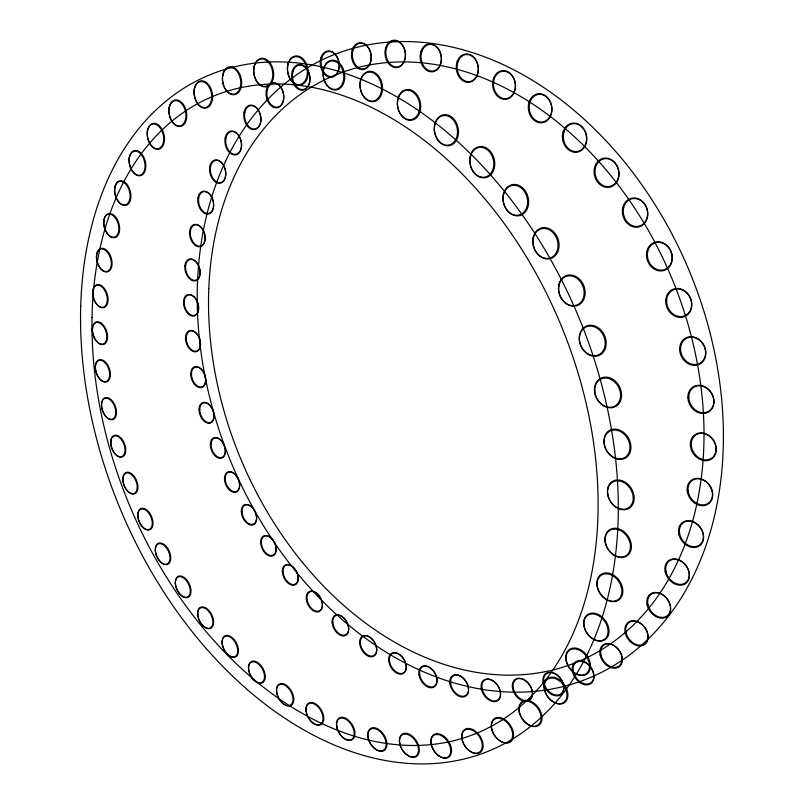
<?xml version="1.0" encoding="UTF-8"?>
<svg xmlns="http://www.w3.org/2000/svg" width="804" height="804" viewBox="0 0 804 804"><rect width="100%" height="100%" fill="white"/><g stroke="black" fill="none" stroke-linecap="round" stroke-linejoin="round"><path stroke-width="1.21" d="M92.028 317.369A344.665 233.783 67.5 0 0 466.4 737.067A344.665 233.783 67.5 0 0 476.903 189.643A344.665 233.783 67.5 0 0 92.028 317.369M208.799 288.566A317.439 233.703 67.5 0 0 570.016 664.797A317.439 233.703 67.5 0 0 590.166 152.177A317.439 233.703 67.5 0 0 208.799 288.566M80.712 306.424A365.74 248.486 67.5 0 0 475.867 755.72A365.74 248.486 67.5 0 0 491.947 176.468A365.74 248.486 67.5 0 0 80.712 306.424M197.623 279.289A336.765 248.275 67.5 0 0 578.84 681.913A336.765 248.275 67.5 0 0 604.628 139.313A336.765 248.275 67.5 0 0 197.623 279.289M566.388 661.179A14.382 10.211 54.6 0 0 586.066 673.752A14.382 10.211 54.6 0 0 580.88 651.039A14.382 10.211 54.6 0 0 566.388 661.179M566.227 660.878A15.055 10.693 54.6 0 0 586.819 674.033A15.055 10.693 54.6 0 0 581.403 650.275A15.055 10.693 54.6 0 0 566.227 660.878M647.119 604.899A14.05 10.583 52.8 0 0 666.998 616.698A14.05 10.583 52.8 0 0 662.144 594.387A14.05 10.583 52.8 0 0 647.119 604.899M647.954 604.708A13.427 10.11 52.8 0 0 666.948 615.964A13.427 10.11 52.8 0 0 662.305 594.648A13.427 10.11 52.8 0 0 647.954 604.708M544.569 689.882A14.12 9.789 54.8 0 0 563.664 702.435A14.12 9.789 54.8 0 0 558.529 680.254A14.12 9.789 54.8 0 0 544.569 689.882M544.429 689.581A14.773 10.251 54.8 0 0 564.408 702.716A14.773 10.251 54.8 0 0 559.041 679.501A14.773 10.251 54.8 0 0 544.429 689.581M625.221 632.778A13.809 10.181 53.1 0 0 644.547 644.577A13.809 10.181 53.1 0 0 639.723 622.758A13.809 10.181 53.1 0 0 625.221 632.778M626.035 632.587A13.186 9.718 53.1 0 0 644.506 643.853A13.186 9.718 53.1 0 0 639.894 622.999A13.186 9.718 53.1 0 0 626.035 632.587M519.474 712.635A13.829 9.377 55.2 0 0 537.956 725.107A13.829 9.377 55.2 0 0 532.871 703.44A13.829 9.377 55.2 0 0 519.474 712.635M519.354 712.314A14.472 9.819 55.2 0 0 538.69 725.369A14.472 9.819 55.2 0 0 533.374 702.706A14.472 9.819 55.2 0 0 519.354 712.314M600.156 655.18A13.537 9.779 53.6 0 0 618.909 666.928A13.537 9.779 53.6 0 0 614.115 645.582A13.537 9.779 53.6 0 0 600.156 655.18M600.96 654.989A12.934 9.336 53.6 0 0 618.869 666.204A12.934 9.336 53.6 0 0 614.286 645.813A12.934 9.336 53.6 0 0 600.96 654.989M491.566 728.143A13.527 8.985 55.8 0 0 508.902 742.122A13.527 8.985 55.8 0 0 505.615 721.258A13.527 8.985 55.8 0 0 491.566 728.143M491.445 727.771A14.15 9.397 55.7 0 0 509.585 742.394A14.15 9.397 55.7 0 0 506.158 720.575A14.15 9.397 55.7 0 0 491.445 727.771M572.609 671.983A13.256 9.387 54.3 0 0 590.759 683.621A13.256 9.387 54.3 0 0 585.995 662.747A13.256 9.387 54.3 0 0 572.609 671.983M573.393 671.792A12.663 8.975 54.2 0 0 590.739 682.908A12.663 8.975 54.2 0 0 586.186 662.968A12.663 8.975 54.2 0 0 573.393 671.792M461.998 738.886A13.216 8.603 56.4 0 0 478.742 752.634A13.216 8.603 56.4 0 0 475.425 732.263A13.216 8.603 56.4 0 0 461.998 738.886M461.898 738.514A13.829 9.005 56.4 0 0 479.425 752.906A13.829 9.005 56.4 0 0 475.968 731.59A13.829 9.005 56.4 0 0 461.898 738.514M543.243 683.199A12.975 9.025 55 0 0 560.79 694.686A12.975 9.025 55 0 0 556.056 674.254A12.975 9.025 55 0 0 543.243 683.199M544.006 683.008A12.392 8.623 55 0 0 560.78 693.983A12.392 8.623 55 0 0 556.257 674.466A12.392 8.623 55 0 0 544.006 683.008M431.165 743.841A12.914 8.261 57.1 0 0 447.346 757.328A12.914 8.261 57.1 0 0 443.999 737.409A12.914 8.261 57.1 0 0 431.165 743.841M431.095 743.469A13.517 8.643 57.1 0 0 448.019 757.579A13.517 8.643 57.1 0 0 444.522 736.745A13.517 8.643 57.1 0 0 431.095 743.469M512.439 687.822A12.693 8.683 55.9 0 0 528.901 700.696A12.693 8.683 55.9 0 0 525.876 680.938A12.693 8.683 55.9 0 0 512.439 687.822M513.203 687.691A12.13 8.291 55.9 0 0 528.931 699.993A12.13 8.291 55.9 0 0 526.037 681.109A12.13 8.291 55.9 0 0 513.203 687.691M399.678 743.268A12.623 7.939 57.9 0 0 415.306 756.463A12.623 7.939 57.9 0 0 411.929 736.956A12.623 7.939 57.9 0 0 399.678 743.268M399.618 742.906A13.206 8.301 57.9 0 0 415.969 756.725A13.206 8.301 57.9 0 0 412.442 736.313A13.206 8.301 57.9 0 0 399.618 742.906M481.244 688.375A12.422 8.362 56.8 0 0 497.173 700.998A12.422 8.362 56.8 0 0 494.098 681.621A12.422 8.362 56.8 0 0 481.244 688.375M481.998 688.244A11.869 7.99 56.8 0 0 497.214 700.304A11.869 7.99 56.8 0 0 494.279 681.792A11.869 7.99 56.8 0 0 481.998 688.244M368.051 737.519A12.341 7.648 58.8 0 0 383.156 750.413A12.341 7.648 58.8 0 0 379.739 731.278A12.341 7.648 58.8 0 0 368.051 737.519M368.011 737.167A12.914 8 58.8 0 0 383.809 750.665A12.914 8 58.8 0 0 380.252 730.645A12.914 8 58.8 0 0 368.011 737.167M449.949 683.973A12.16 8.07 57.8 0 0 465.375 696.334A12.16 8.07 57.8 0 0 462.26 677.31A12.16 8.07 57.8 0 0 449.949 683.973M450.682 683.852A11.618 7.718 57.7 0 0 465.426 695.651A11.618 7.718 57.7 0 0 462.441 677.47A11.618 7.718 57.7 0 0 450.682 683.852M336.765 726.967A12.08 7.387 59.6 0 0 351.378 739.559A12.08 7.387 59.6 0 0 347.931 720.736A12.08 7.387 59.6 0 0 336.765 726.967M336.735 726.635A12.633 7.728 59.6 0 0 352.031 739.811A12.633 7.728 59.6 0 0 348.423 720.123A12.633 7.728 59.6 0 0 336.735 726.635M419.015 674.968A11.909 7.809 58.7 0 0 433.969 687.048A11.909 7.809 58.7 0 0 430.813 668.325A11.909 7.809 58.7 0 0 419.015 674.968M419.738 674.847A11.377 7.467 58.7 0 0 434.029 686.385A11.377 7.467 58.7 0 0 431.014 668.496A11.377 7.467 58.7 0 0 419.738 674.847M306.053 710.967A11.839 7.156 60.5 0 0 319.731 724.615A11.839 7.156 60.5 0 0 317.711 706.515A11.839 7.156 60.5 0 0 306.053 710.967M306.043 710.595A12.382 7.487 60.5 0 0 320.354 724.876A12.382 7.487 60.5 0 0 318.233 705.942A12.382 7.487 60.5 0 0 306.043 710.595M388.724 660.647A11.688 7.588 59.7 0 0 402.703 673.842A11.688 7.588 59.7 0 0 401.015 655.773A11.688 7.588 59.7 0 0 388.724 660.647M389.448 660.576A11.166 7.246 59.7 0 0 402.804 673.169A11.166 7.246 59.7 0 0 401.186 655.913A11.166 7.246 59.7 0 0 389.448 660.576M276.606 692.063A11.628 6.955 61.4 0 0 289.912 705.399A11.628 6.955 61.4 0 0 287.802 687.5A11.628 6.955 61.4 0 0 276.606 692.063M276.606 691.711A12.16 7.276 61.4 0 0 290.525 705.661A12.16 7.276 61.4 0 0 288.324 686.938A12.16 7.276 61.4 0 0 276.606 691.711M359.71 643.522A11.487 7.387 60.8 0 0 373.327 656.426A11.487 7.387 60.8 0 0 371.548 638.557A11.487 7.387 60.8 0 0 359.71 643.522M360.423 643.451A10.975 7.055 60.7 0 0 373.428 655.773A10.975 7.055 60.7 0 0 371.729 638.698A10.975 7.055 60.7 0 0 360.423 643.451M248.577 669.591A11.437 6.784 62.3 0 0 261.541 682.616A11.437 6.784 62.3 0 0 259.35 664.878A11.437 6.784 62.3 0 0 248.577 669.591M248.587 669.25A11.97 7.095 62.3 0 0 262.154 682.877A11.97 7.095 62.3 0 0 259.863 664.325A11.97 7.095 62.3 0 0 248.587 669.25M332.152 622.899A11.306 7.216 61.8 0 0 345.439 635.522A11.306 7.216 61.8 0 0 343.579 617.804A11.306 7.216 61.8 0 0 332.152 622.899M332.856 622.829A10.804 6.894 61.8 0 0 345.549 634.889A10.804 6.894 61.8 0 0 343.77 617.954A10.804 6.894 61.8 0 0 332.856 622.829M222.216 643.954A11.276 6.643 63.3 0 0 234.889 656.677A11.276 6.643 63.3 0 0 232.627 639.049A11.276 6.643 63.3 0 0 222.216 643.954M222.246 643.622A11.799 6.945 63.3 0 0 235.502 656.948A11.799 6.945 63.3 0 0 233.14 638.507A11.799 6.945 63.3 0 0 222.246 643.622M306.314 599.161A11.166 7.075 62.8 0 0 319.319 611.512A11.166 7.075 62.8 0 0 317.379 593.905A11.166 7.075 62.8 0 0 306.314 599.161M307.007 599.091A10.663 6.754 62.8 0 0 319.429 610.889A10.663 6.754 62.8 0 0 317.58 594.066A10.663 6.754 62.8 0 0 307.007 599.091M197.683 614.517A11.155 6.522 64.2 0 0 209.583 628.236A11.155 6.522 64.2 0 0 208.578 611.191A11.155 6.522 64.2 0 0 197.683 614.517M197.714 614.155A11.668 6.834 64.2 0 0 210.166 628.517A11.668 6.834 64.2 0 0 209.12 610.688A11.668 6.834 64.2 0 0 197.714 614.155M282.365 571.644A11.045 6.955 63.8 0 0 294.535 585.031A11.045 6.955 63.8 0 0 293.932 567.966A11.045 6.955 63.8 0 0 282.365 571.644M283.058 571.624A10.552 6.653 63.8 0 0 294.686 584.407A10.552 6.653 63.8 0 0 294.103 568.096A10.552 6.653 63.8 0 0 283.058 571.624M175.352 583.694A11.055 6.442 65.1 0 0 187.071 597.181A11.055 6.442 65.1 0 0 185.975 580.116A11.055 6.442 65.1 0 0 175.352 583.694M175.393 583.362A11.568 6.744 65.1 0 0 187.654 597.462A11.568 6.744 65.1 0 0 186.508 579.614A11.568 6.744 65.1 0 0 175.393 583.362M260.657 542.76A10.954 6.874 64.9 0 0 272.656 555.926A10.954 6.874 64.9 0 0 271.953 538.841A10.954 6.874 64.9 0 0 260.657 542.76M261.35 542.74A10.462 6.573 64.9 0 0 272.807 555.313A10.462 6.573 64.9 0 0 272.134 538.992A10.462 6.573 64.9 0 0 261.35 542.74M155.343 550.851A10.995 6.392 66 0 0 166.9 564.117A10.995 6.392 66 0 0 165.724 546.981A10.995 6.392 66 0 0 155.343 550.851M155.383 550.519A11.497 6.683 66 0 0 167.483 564.408A11.497 6.683 66 0 0 166.257 546.489A11.497 6.683 66 0 0 155.383 550.519M241.321 511.846A10.894 6.824 65.9 0 0 253.17 524.811A10.894 6.824 65.9 0 0 252.376 507.666A10.894 6.824 65.9 0 0 241.321 511.846M242.004 511.816A10.402 6.512 65.9 0 0 253.32 524.208A10.402 6.512 65.9 0 0 252.567 507.826A10.402 6.512 65.9 0 0 242.004 511.816M137.796 516.319A10.954 6.362 67 0 0 149.253 529.394A10.954 6.362 67 0 0 147.996 512.158A10.954 6.362 67 0 0 137.796 516.319M137.856 516.017A11.467 6.653 67 0 0 149.835 529.695A11.467 6.653 67 0 0 148.529 511.666A11.467 6.653 67 0 0 137.856 516.017M224.507 479.234A10.864 6.794 66.9 0 0 236.255 492.028A10.864 6.794 66.9 0 0 235.391 474.772A10.864 6.794 66.9 0 0 224.507 479.234M225.19 479.214A10.372 6.492 66.9 0 0 236.416 491.425A10.372 6.492 66.9 0 0 235.592 474.943A10.372 6.492 66.9 0 0 225.19 479.214M122.841 479.465A10.954 6.362 67.9 0 0 133.655 493.606A10.954 6.362 67.9 0 0 133.605 476.792A10.954 6.362 67.9 0 0 122.841 479.465M122.901 479.124A11.467 6.653 67.9 0 0 134.208 493.927A11.467 6.653 67.9 0 0 134.167 476.34A11.467 6.653 67.9 0 0 122.901 479.124M210.367 444.28A10.864 6.794 68 0 0 221.401 458.159A10.864 6.794 68 0 0 221.814 441.316A10.864 6.794 68 0 0 210.367 444.28M211.05 444.3A10.372 6.492 68 0 0 221.592 457.556A10.372 6.492 68 0 0 221.984 441.466A10.372 6.492 68 0 0 211.05 444.3M110.701 442.642A10.985 6.392 68.8 0 0 121.494 456.682A10.985 6.392 68.8 0 0 121.384 439.637A10.985 6.392 68.8 0 0 110.701 442.642M110.771 442.321A11.497 6.683 68.8 0 0 122.057 457.014A11.497 6.683 68.8 0 0 121.947 439.175A11.497 6.683 68.8 0 0 110.771 442.321M199.07 409.336A10.894 6.814 69 0 0 210.085 423.115A10.894 6.814 69 0 0 210.447 406.05A10.894 6.814 69 0 0 199.07 409.336M199.754 409.357A10.402 6.512 69 0 0 210.286 422.522A10.402 6.512 69 0 0 210.618 406.221A10.402 6.512 69 0 0 199.754 409.357M101.485 405.216A11.055 6.442 69.8 0 0 112.289 419.185A11.055 6.442 69.8 0 0 112.138 401.859A11.055 6.442 69.8 0 0 101.485 405.216M101.555 404.914A11.568 6.744 69.8 0 0 112.861 419.527A11.568 6.744 69.8 0 0 112.701 401.397A11.568 6.744 69.8 0 0 101.555 404.914M190.749 373.749A10.954 6.874 70 0 0 201.784 387.468A10.954 6.874 70 0 0 202.095 370.141A10.954 6.874 70 0 0 190.749 373.749M191.432 373.78A10.462 6.573 70 0 0 201.985 386.875A10.462 6.573 70 0 0 202.276 370.322A10.462 6.573 70 0 0 191.432 373.78M95.324 367.569A11.145 6.522 70.7 0 0 106.178 381.488A11.145 6.522 70.7 0 0 105.987 363.84A11.145 6.522 70.7 0 0 95.324 367.569M95.395 367.267A11.668 6.834 70.7 0 0 106.761 381.84A11.668 6.834 70.7 0 0 106.56 363.368A11.668 6.834 70.7 0 0 95.395 367.267M185.573 336.876A11.035 6.955 71.1 0 0 195.915 351.76A11.035 6.955 71.1 0 0 197.533 334.796A11.035 6.955 71.1 0 0 185.573 336.876M186.267 336.946A10.542 6.653 71.1 0 0 196.146 351.167A10.542 6.653 71.1 0 0 197.694 334.956A10.542 6.653 71.1 0 0 186.267 336.946M92.37 329.007A11.276 6.633 71.6 0 0 102.641 344.162A11.276 6.633 71.6 0 0 103.726 326.826A11.276 6.633 71.6 0 0 92.37 329.007M92.45 328.675A11.799 6.945 71.6 0 0 103.193 344.534A11.799 6.945 71.6 0 0 104.329 326.394A11.799 6.945 71.6 0 0 92.45 328.675M183.563 301.118A11.155 7.065 72.1 0 0 193.985 316.032A11.155 7.065 72.1 0 0 195.613 298.706A11.155 7.065 72.1 0 0 183.563 301.118M184.257 301.198A10.663 6.754 72.1 0 0 194.226 315.439A10.663 6.754 72.1 0 0 195.774 298.887A10.663 6.754 72.1 0 0 184.257 301.198M92.711 292.053A11.437 6.774 72.5 0 0 103.093 307.279A11.437 6.774 72.5 0 0 104.198 289.51A11.437 6.774 72.5 0 0 92.711 292.053M92.782 291.741A11.959 7.095 72.5 0 0 103.656 307.671A11.959 7.095 72.5 0 0 104.811 289.078A11.959 7.095 72.5 0 0 92.782 291.741M184.88 265.883A11.306 7.206 73.1 0 0 195.422 280.857A11.306 7.206 73.1 0 0 197.08 263.129A11.306 7.206 73.1 0 0 184.88 265.883M185.583 265.963A10.804 6.894 73.1 0 0 195.663 280.274A10.804 6.894 73.1 0 0 197.241 263.32A10.804 6.894 73.1 0 0 185.583 265.963M96.46 256.114A11.618 6.945 73.4 0 0 107.002 271.44A11.618 6.945 73.4 0 0 108.148 253.2A11.618 6.945 73.4 0 0 96.46 256.114M96.54 255.813A12.16 7.266 73.5 0 0 107.565 271.842A12.16 7.266 73.5 0 0 108.771 252.757A12.16 7.266 73.5 0 0 96.54 255.813M189.623 231.602A11.487 7.377 74.1 0 0 200.317 246.667A11.487 7.377 74.1 0 0 202.025 228.487A11.487 7.377 74.1 0 0 189.623 231.602M190.337 231.683A10.965 7.055 74.1 0 0 200.558 246.074A10.965 7.055 74.1 0 0 202.186 228.708A10.965 7.055 74.1 0 0 190.337 231.683M103.746 221.663A11.829 7.146 74.4 0 0 114.469 237.12A11.829 7.146 74.4 0 0 115.675 218.376A11.829 7.146 74.4 0 0 103.746 221.663M103.816 221.361A12.382 7.477 74.4 0 0 115.042 237.542A12.382 7.477 74.4 0 0 116.309 217.934A12.382 7.477 74.4 0 0 103.816 221.361M198.005 197.633A11.688 7.578 75.1 0 0 207.965 214.065A11.688 7.578 75.1 0 0 211.14 196.206A11.688 7.578 75.1 0 0 198.005 197.633M198.719 197.764A11.166 7.246 75.1 0 0 208.236 213.462A11.166 7.246 75.1 0 0 211.281 196.397A11.166 7.246 75.1 0 0 198.719 197.764M114.731 188.076A12.07 7.377 75.2 0 0 124.811 204.98A12.07 7.377 75.2 0 0 127.484 186.518A12.07 7.377 75.2 0 0 114.731 188.076M114.811 187.734A12.633 7.718 75.2 0 0 125.354 205.422A12.633 7.718 75.2 0 0 128.168 186.116A12.633 7.718 75.2 0 0 114.811 187.734M209.804 166.619A11.909 7.809 76.1 0 0 219.944 183.262A11.909 7.809 76.1 0 0 223.261 164.89A11.909 7.809 76.1 0 0 209.804 166.619M210.527 166.76A11.377 7.467 76.2 0 0 220.226 182.659A11.377 7.467 76.2 0 0 223.391 165.101A11.377 7.467 76.2 0 0 210.527 166.76M129.243 158.117A12.331 7.638 76.1 0 0 139.544 175.282A12.331 7.638 76.1 0 0 142.388 156.247A12.331 7.638 76.1 0 0 129.243 158.117M129.323 157.785A12.904 7.99 76.1 0 0 140.097 175.744A12.904 7.99 76.1 0 0 143.072 155.835A12.904 7.99 76.1 0 0 129.323 157.785M225.16 138.037A12.15 8.07 77.1 0 0 235.522 154.911A12.15 8.07 77.1 0 0 239.009 136.007A12.15 8.07 77.1 0 0 225.16 138.037M225.894 138.177A11.608 7.708 77.1 0 0 235.793 154.298A11.608 7.708 77.1 0 0 239.13 136.238A11.608 7.708 77.1 0 0 225.894 138.177M147.393 131.283A12.613 7.929 77 0 0 157.946 148.74A12.613 7.929 77 0 0 160.981 129.122A12.613 7.929 77 0 0 147.393 131.283M147.464 130.962A13.196 8.301 77 0 0 158.499 149.222A13.196 8.301 77 0 0 161.684 128.7A13.196 8.301 77 0 0 147.464 130.962M244.044 112.409A12.412 8.352 78.1 0 0 254.637 129.555A12.412 8.352 78.1 0 0 258.335 110.098A12.412 8.352 78.1 0 0 244.044 112.409M244.798 112.56A11.859 7.99 78.1 0 0 254.918 128.931A11.859 7.99 78.1 0 0 258.456 110.349A11.859 7.99 78.1 0 0 244.798 112.56M169.121 108.178A12.914 8.251 77.7 0 0 179.945 125.947A12.914 8.251 77.7 0 0 183.212 105.746A12.914 8.251 77.7 0 0 169.121 108.178M169.182 107.857A13.507 8.633 77.8 0 0 180.498 126.449A13.507 8.633 77.8 0 0 183.925 105.314A13.507 8.633 77.8 0 0 169.182 107.857M266.365 90.329A12.693 8.673 79 0 0 277.229 107.766A12.693 8.673 79 0 0 281.169 87.757A12.693 8.673 79 0 0 266.365 90.329M267.129 90.49A12.12 8.291 79 0 0 277.511 107.133A12.12 8.291 79 0 0 281.269 88.028A12.12 8.291 79 0 0 267.129 90.49M194.297 89.415A13.216 8.603 78.5 0 0 205.412 107.535A13.216 8.603 78.5 0 0 208.95 86.742A13.216 8.603 78.5 0 0 194.297 89.415M194.347 89.093A13.829 9.005 78.5 0 0 205.975 108.058A13.829 9.005 78.5 0 0 209.683 86.299A13.829 9.005 78.5 0 0 194.347 89.093M292.264 71.174A12.975 9.015 79.9 0 0 302.183 90.209A12.975 9.015 79.9 0 0 307.952 70.662A12.975 9.015 79.9 0 0 292.264 71.174M293.028 71.385A12.392 8.613 79.9 0 0 302.505 89.576A12.392 8.613 79.9 0 0 308.022 70.893A12.392 8.613 79.9 0 0 293.028 71.385M222.698 75.626A13.517 8.975 79.1 0 0 234.125 94.108A13.517 8.975 79.1 0 0 237.974 72.752A13.517 8.975 79.1 0 0 222.698 75.626M222.738 75.305A14.15 9.397 79.1 0 0 234.688 94.651A14.15 9.397 79.1 0 0 238.728 72.3A14.15 9.397 79.1 0 0 222.738 75.305M320.917 57.868A13.256 9.377 80.6 0 0 331.077 77.284A13.256 9.377 80.6 0 0 337.208 57.215A13.256 9.377 80.6 0 0 320.917 57.868M321.69 58.089A12.663 8.965 80.6 0 0 331.399 76.631A12.663 8.965 80.6 0 0 337.268 57.456A12.663 8.965 80.6 0 0 321.69 58.089M254.315 66.119A13.819 9.367 79.7 0 0 264.817 86.38A13.819 9.367 79.7 0 0 270.626 65.536A13.819 9.367 79.7 0 0 254.315 66.119M254.345 65.737A14.462 9.809 79.7 0 0 265.33 86.932A14.462 9.809 79.7 0 0 271.42 65.124A14.462 9.809 79.7 0 0 254.345 65.737M352.242 49.798A13.537 9.769 81.3 0 0 362.654 69.606A13.537 9.769 81.3 0 0 369.197 49.054A13.537 9.769 81.3 0 0 352.242 49.798M353.036 50.019A12.924 9.336 81.3 0 0 362.986 68.943A12.924 9.336 81.3 0 0 369.227 49.305A12.924 9.336 81.3 0 0 353.036 50.019M288.133 63.958A14.11 9.789 80.1 0 0 298.907 84.641A14.11 9.789 80.1 0 0 305.158 63.335A14.11 9.789 80.1 0 0 288.133 63.958M288.154 63.566A14.763 10.241 80.1 0 0 299.42 85.214A14.763 10.241 80.1 0 0 305.962 62.923A14.763 10.241 80.1 0 0 288.154 63.566M385.809 47.446A13.799 10.171 81.8 0 0 396.462 67.647A13.799 10.171 81.8 0 0 403.447 46.672A13.799 10.171 81.8 0 0 385.809 47.446M386.613 47.677A13.186 9.718 81.8 0 0 396.794 66.973A13.186 9.718 81.8 0 0 403.457 46.923A13.186 9.718 81.8 0 0 386.613 47.677M323.891 68.33A14.382 10.211 80.3 0 0 334.926 89.455A14.382 10.211 80.3 0 0 341.64 67.757A14.382 10.211 80.3 0 0 323.891 68.33M323.891 67.928A15.045 10.683 80.3 0 0 335.429 90.028A15.045 10.683 80.3 0 0 342.464 67.325A15.045 10.683 80.3 0 0 323.891 67.928M421.035 51.215A14.05 10.573 82.1 0 0 431.949 71.817A14.05 10.573 82.1 0 0 439.376 50.461A14.05 10.573 82.1 0 0 421.035 51.215M421.849 51.446A13.417 10.11 82.1 0 0 432.271 71.124A13.417 10.11 82.1 0 0 439.376 50.722A13.417 10.11 82.1 0 0 421.849 51.446M360.514 80.902A14.623 10.633 80.2 0 0 373.277 101.002A14.623 10.633 80.2 0 0 378.674 77.857A14.623 10.633 80.2 0 0 360.514 80.902M360.483 80.551A15.296 11.125 80.2 0 0 373.83 101.585A15.296 11.125 80.2 0 0 379.478 77.375A15.296 11.125 80.2 0 0 360.483 80.551M457.255 61.375A14.261 10.985 82.2 0 0 468.4 82.36A14.261 10.985 82.2 0 0 476.31 60.722A14.261 10.985 82.2 0 0 457.255 61.375M458.079 61.617A13.628 10.492 82.2 0 0 468.732 81.656A13.628 10.492 82.2 0 0 476.28 60.983A13.628 10.492 82.2 0 0 458.079 61.617M397.94 99.133A14.824 11.035 79.7 0 0 411.025 119.635A14.824 11.035 79.7 0 0 416.844 96.249A14.824 11.035 79.7 0 0 397.94 99.133M397.89 98.761A15.507 11.547 79.7 0 0 411.568 120.208A15.507 11.547 79.7 0 0 417.678 95.756A15.507 11.547 79.7 0 0 397.89 98.761M493.676 78.038A14.452 11.377 81.8 0 0 505.053 99.384A14.452 11.377 81.8 0 0 513.434 77.556A14.452 11.377 81.8 0 0 493.676 78.038M494.51 78.279A13.809 10.874 81.8 0 0 505.384 98.661A13.809 10.874 81.8 0 0 513.384 77.807A13.809 10.874 81.8 0 0 494.51 78.279M434.934 124.268A14.995 11.427 78.8 0 0 448.31 145.142A14.995 11.427 78.8 0 0 454.561 121.635A14.995 11.427 78.8 0 0 434.934 124.268M434.863 123.876A15.688 11.949 78.8 0 0 448.853 145.725A15.688 11.949 78.8 0 0 455.406 121.133A15.688 11.949 78.8 0 0 434.863 123.876M528.982 102.46A14.593 11.748 80.9 0 0 542.238 122.721A14.593 11.748 80.9 0 0 549.142 99.646A14.593 11.748 80.9 0 0 528.982 102.46M529.846 102.641A13.939 11.226 80.9 0 0 542.509 121.987A13.939 11.226 80.9 0 0 549.102 99.947A13.939 11.226 80.9 0 0 529.846 102.641M470.541 155.986A15.115 11.769 77.4 0 0 484.189 177.212A15.115 11.769 77.4 0 0 490.842 153.695A15.115 11.769 77.4 0 0 470.541 155.986M470.451 155.574A15.819 12.311 77.4 0 0 484.722 177.784A15.819 12.311 77.4 0 0 491.696 153.192A15.819 12.311 77.4 0 0 470.451 155.574M563.162 131.675A14.703 12.08 79.3 0 0 576.669 152.247A14.703 12.08 79.3 0 0 583.955 129.163A14.703 12.08 79.3 0 0 563.162 131.675M564.036 131.846A14.05 11.547 79.4 0 0 576.94 151.504A14.05 11.547 79.4 0 0 583.895 129.444A14.05 11.547 79.4 0 0 564.036 131.846M503.425 195.141A15.206 12.05 75.2 0 0 518.881 215.06A15.206 12.05 75.2 0 0 523.806 190.618A15.206 12.05 75.2 0 0 503.425 195.141M503.304 194.769A15.909 12.603 75.2 0 0 519.464 215.623A15.909 12.603 75.2 0 0 524.62 190.045A15.909 12.603 75.2 0 0 503.304 194.769M594.478 167.875A14.773 12.351 77 0 0 609.834 187.131A14.773 12.351 77 0 0 615.351 163.162A14.773 12.351 77 0 0 594.478 167.875M595.362 167.996A14.11 11.809 77 0 0 610.045 186.377A14.11 11.809 77 0 0 615.301 163.473A14.11 11.809 77 0 0 595.362 167.996M533.333 238.034A15.256 12.251 72.5 0 0 549.001 258.265A15.256 12.251 72.5 0 0 554.217 234.024A15.256 12.251 72.5 0 0 533.333 238.034M533.183 237.642A15.959 12.814 72.5 0 0 549.574 258.808A15.959 12.814 72.5 0 0 555.041 233.441A15.959 12.814 72.5 0 0 533.183 237.642M622.788 207.522A14.814 12.552 73.7 0 0 638.346 227.04A14.814 12.552 73.7 0 0 644.125 203.241A14.814 12.552 73.7 0 0 622.788 207.522M623.673 207.633A14.15 12 73.7 0 0 638.547 226.276A14.15 12 73.7 0 0 644.064 203.543A14.15 12 73.7 0 0 623.673 207.633M558.78 286.515A15.276 12.351 69.2 0 0 576.116 305.269A15.276 12.351 69.2 0 0 579.322 280.445A15.276 12.351 69.2 0 0 558.78 286.515M558.609 286.164A15.979 12.934 69.2 0 0 576.739 305.781A15.979 12.934 69.2 0 0 580.106 279.812A15.979 12.934 69.2 0 0 558.609 286.164M646.627 252.476A14.834 12.663 69.7 0 0 663.903 270.506A14.834 12.663 69.7 0 0 667.642 246.155A14.834 12.663 69.7 0 0 646.627 252.476M647.542 252.526A14.17 12.1 69.7 0 0 664.044 269.742A14.17 12.1 69.7 0 0 667.611 246.476A14.17 12.1 69.7 0 0 647.542 252.526M579.423 337.881A15.276 12.361 65.8 0 0 598.216 355.016A15.276 12.361 65.8 0 0 599.292 329.881A15.276 12.361 65.8 0 0 579.423 337.881M579.232 337.559A15.979 12.934 65.7 0 0 598.879 355.489A15.979 12.934 65.7 0 0 600.015 329.198A15.979 12.934 65.7 0 0 579.232 337.559M665.742 300.214A14.834 12.663 65.3 0 0 684.516 316.605A14.834 12.663 65.3 0 0 686.073 291.983A14.834 12.663 65.3 0 0 665.742 300.214M666.657 300.193A14.17 12.1 65.3 0 0 684.596 315.851A14.17 12.1 65.3 0 0 686.083 292.324A14.17 12.1 65.3 0 0 666.657 300.193M594.709 390.754A15.256 12.251 62.5 0 0 614.668 406.181A15.256 12.251 62.5 0 0 613.552 380.995A15.256 12.251 62.5 0 0 594.709 390.754M594.508 390.473A15.959 12.824 62.5 0 0 615.392 406.613A15.959 12.824 62.5 0 0 614.226 380.262A15.959 12.824 62.5 0 0 594.508 390.473M679.631 349.469A14.814 12.552 61.3 0 0 699.631 364.152A14.814 12.552 61.3 0 0 698.957 339.479A14.814 12.552 61.3 0 0 679.631 349.469M680.546 349.378A14.15 12 61.3 0 0 699.651 363.398A14.15 12 61.3 0 0 699.008 339.831A14.15 12 61.3 0 0 680.546 349.378M604.146 442.26A15.206 12.05 59.7 0 0 624.045 457.968A15.206 12.05 59.7 0 0 622.979 433.205A15.206 12.05 59.7 0 0 604.146 442.26M603.935 441.949A15.909 12.613 59.7 0 0 624.758 458.38A15.909 12.613 59.7 0 0 623.653 432.482A15.909 12.613 59.7 0 0 603.935 441.949M687.872 397.538A14.773 12.361 58 0 0 707.811 412.472A14.773 12.361 58 0 0 707.178 388.201A14.773 12.361 58 0 0 687.872 397.538M688.787 397.457A14.12 11.809 58 0 0 707.832 411.718A14.12 11.809 58 0 0 707.229 388.523A14.12 11.809 58 0 0 688.787 397.457M607.723 493.947A15.115 11.769 57.6 0 0 628.386 507.907A15.115 11.769 57.6 0 0 625.13 483.325A15.115 11.769 57.6 0 0 607.723 493.947M607.522 493.676A15.819 12.321 57.6 0 0 629.14 508.279A15.819 12.321 57.6 0 0 625.733 482.561A15.819 12.321 57.6 0 0 607.522 493.676M690.445 446.039A14.703 12.09 55.6 0 0 711.188 459.215A14.703 12.09 55.6 0 0 708.334 435.135A14.703 12.09 55.6 0 0 690.445 446.039M691.339 445.888A14.05 11.547 55.6 0 0 711.158 458.471A14.05 11.547 55.6 0 0 708.424 435.466A14.05 11.547 55.6 0 0 691.339 445.888M605.291 541.705A14.995 11.427 56.1 0 0 625.673 555.865A14.995 11.427 56.1 0 0 622.437 531.776A14.995 11.427 56.1 0 0 605.291 541.705M605.09 541.394A15.688 11.959 56.1 0 0 626.406 556.227A15.688 11.959 56.1 0 0 623.04 531.012A15.688 11.959 56.1 0 0 605.09 541.394M687.229 490.993A14.603 11.758 54 0 0 707.701 504.369A14.603 11.758 54 0 0 704.867 480.732A14.603 11.758 54 0 0 687.229 490.993M688.113 490.842A13.949 11.236 54 0 0 707.681 503.616A13.949 11.236 54 0 0 704.957 481.043A13.949 11.236 54 0 0 688.113 490.842M597.231 585.845A14.834 11.045 55.2 0 0 617.241 600.156A14.834 11.045 55.2 0 0 614.025 576.589A14.834 11.045 55.2 0 0 597.231 585.845M597.04 585.523A15.517 11.557 55.2 0 0 617.974 600.498A15.517 11.557 55.2 0 0 614.618 575.835A15.517 11.557 55.2 0 0 597.04 585.523M678.817 534.107A14.452 11.387 53.1 0 0 699.661 545.705A14.452 11.387 53.1 0 0 694.716 522.439A14.452 11.387 53.1 0 0 678.817 534.107M679.671 533.906A13.809 10.884 53.1 0 0 699.591 544.971A13.809 10.884 53.1 0 0 694.867 522.751A13.809 10.884 53.1 0 0 679.671 533.906M583.995 625.472A14.623 10.633 54.7 0 0 603.563 639.853A14.623 10.633 54.7 0 0 600.347 616.829A14.623 10.633 54.7 0 0 583.995 625.472M583.815 625.13A15.296 11.135 54.7 0 0 604.286 640.175A15.296 11.135 54.7 0 0 600.93 616.095A15.296 11.135 54.7 0 0 583.815 625.13M665.189 571.855A14.271 10.995 52.8 0 0 685.581 583.583A14.271 10.995 52.8 0 0 680.686 560.79A14.271 10.995 52.8 0 0 665.189 571.855M666.034 571.654A13.628 10.502 52.7 0 0 685.521 582.85A13.628 10.502 52.7 0 0 680.837 561.071A13.628 10.502 52.7 0 0 666.034 571.654"/></g></svg>
